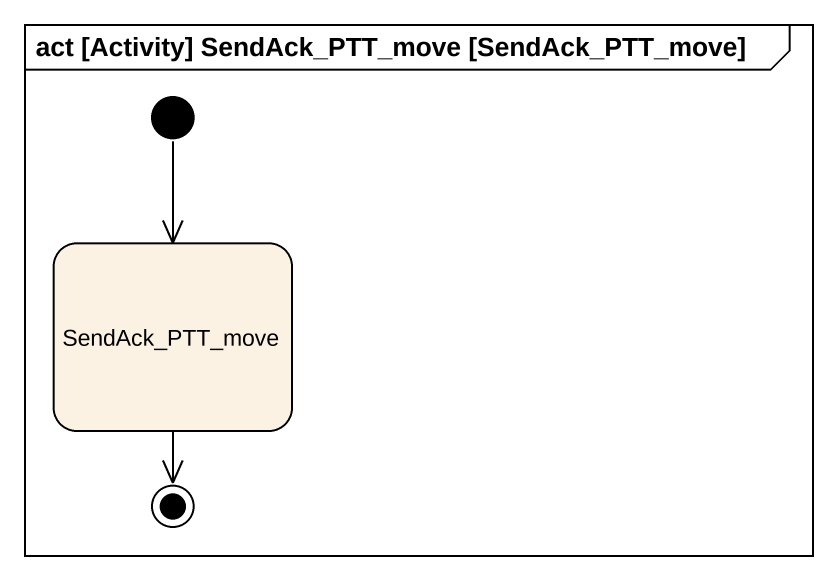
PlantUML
@startuml
mainframe act [Activity] SendAck_PTT_move [SendAck_PTT_move]
hide empty description
state SendAck_PTT_move
[*] --> SendAck_PTT_move
SendAck_PTT_move --> [*]
@enduml
